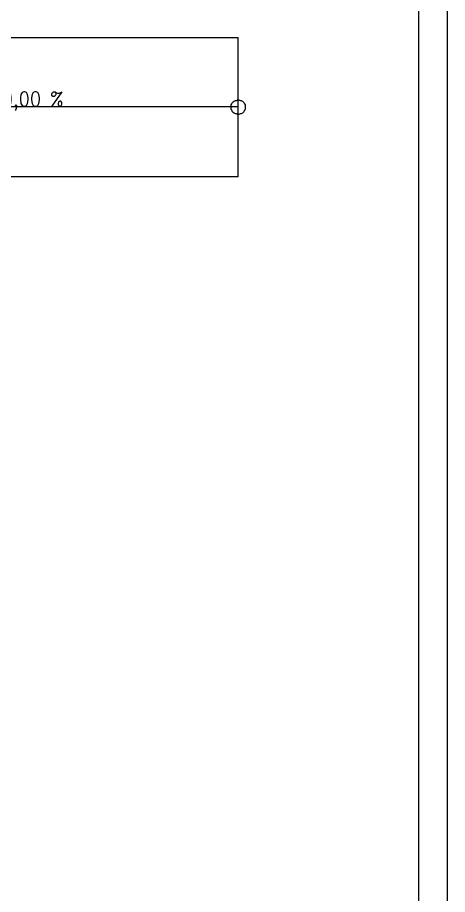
# Model space of a CAD drawing. Header units: millimetres. Extents: x 0 to 420, y 0 to 297.
# Drawn here: x 394.1 to 420.1, y 53 to 106.1 of the extents above; entities that cross this region are included whole.
import ezdxf

# ---------------------------------------------------------------- set-up
doc = ezdxf.new("R2010")
doc.units = ezdxf.units.MM
doc.layers.get('0').update_dxf_attribs({"linetype": 'CONTINUOUS'})
doc.styles.get("Standard").update_dxf_attribs({"font": 'STANDARD'})

msp = doc.modelspace()

# ---------------------------------------------------------------- linework, layer by layer
at = {"color": 0, "true_color": 0x000007}
for points in [[(0.211668, 0), (420.073667, 0), (420.073667, 296.925999), (0.211668, 296.925999)], [(7.239002, 1.735667), (418.338, 1.735667), (418.338, 295.190332), (7.239002, 295.190332)], [(406.992667, 100.668667), (406.992667, 100.711), (406.992667, 100.795667), (407.035, 100.838), (407.077333, 100.922667), (407.119667, 100.965), (407.162, 101.007333), (407.246667, 101.049667), (407.331333, 101.049667), (407.373667, 101.092), (407.458333, 101.092), (407.543, 101.049667), (407.585333, 101.049667), (407.67, 101.007333), (407.712333, 100.965), (407.754667, 100.922667), (407.797, 100.838), (407.839333, 100.795667), (407.839333, 100.711), (407.839333, 100.668667), (407.839333, 100.584), (407.839333, 100.499333), (407.797, 100.457), (407.754667, 100.372333), (407.712333, 100.33), (407.67, 100.287667), (407.585333, 100.245333), (407.543, 100.245333), (407.458333, 100.203), (407.373667, 100.203), (407.331333, 100.245333), (407.246667, 100.245333), (407.162, 100.287667), (407.119667, 100.33), (407.077333, 100.372333), (407.035, 100.457), (406.992667, 100.499333), (406.992667, 100.584)]]:
    msp.add_lwpolyline(points, close=True, dxfattribs=at)
for points in [[(407.416, 96.435333), (381.338667, 96.435333), (381.338667, 104.859667), (407.416, 104.859667)], [(407.416, 96.435333), (407.416, 104.859667)], [(407.416, 100.668667), (381.338667, 100.668667), (385.318, 96.435333)]]:
    msp.add_lwpolyline(points, dxfattribs=at)

# ---------------------------------------------------------------- texts
at = {"color": 0, "true_color": 0x000007, "insert": (392.43, 101.583025), "char_height": 0.872032, "width": 4.28749084, "attachment_point": 1}
msp.add_mtext('10,00 %', dxfattribs=at)

doc.saveas('drawing.dxf')
